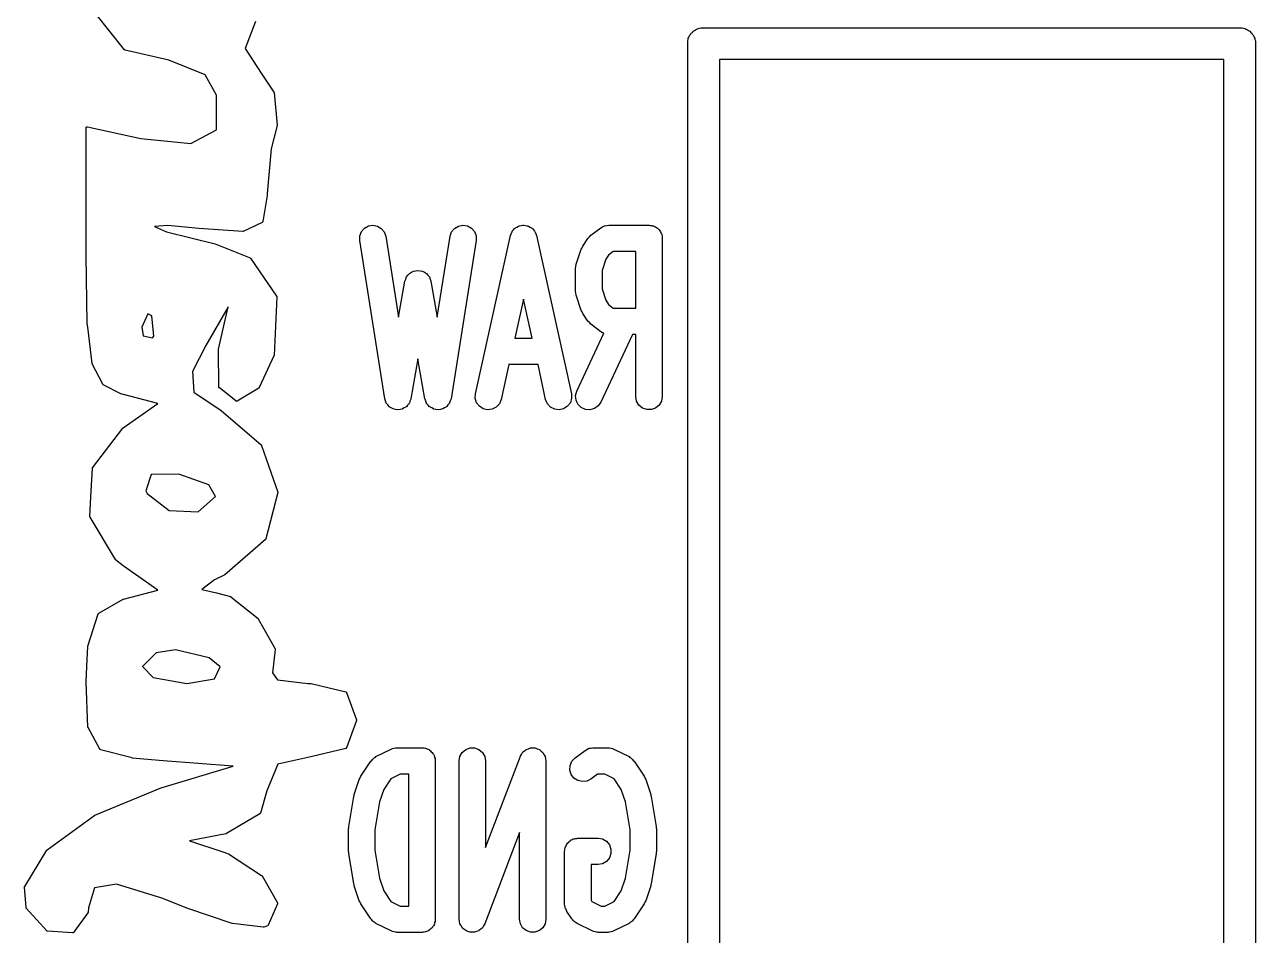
# Model space of a CAD drawing. Extents: x 61 to 195, y -137 to -62.
# Drawn here: x 187.61 to 193.44, y -76 to -71.68 of the extents above; entities that cross this region are included whole.
import ezdxf

# ---------------------------------------------------------------- set-up
doc = ezdxf.new("R2010")
doc.units = 0
doc.header["$MEASUREMENT"] = 0
doc.layers.add('BLACK', color=7, linetype='CONTINUOUS')

msp = doc.modelspace()

# ---------------------------------------------------------------- linework, layer by layer
at = {"layer": 'BLACK', "linetype": 'CONTINUOUS'}
for p, q in [((188.087, -71.8014), (187.95, -71.6303)), ((188.707, -71.6669), (188.658, -71.7951)), ((190.764, -71.7339), (190.768, -71.7288)), ((190.768, -71.7288), (190.772, -71.723)), ((190.772, -71.723), (190.777, -71.7188)), ((190.777, -71.7188), (190.781, -71.7137)), ((190.781, -71.7137), (190.787, -71.7103)), ((190.787, -71.7103), (190.792, -71.706)), ((190.792, -71.706), (190.798, -71.7038)), ((190.798, -71.7038), (190.804, -71.7004)), ((190.804, -71.7004), (190.811, -71.6993)), ((190.811, -71.6993), (190.817, -71.697)), ((190.817, -71.697), (190.823, -71.697)), ((190.823, -71.697), (190.823, -71.697)), ((190.823, -71.697), (193.377, -71.697)), ((193.377, -71.697), (193.383, -71.697)), ((193.377, -71.697), (193.377, -71.697)), ((193.383, -71.697), (193.389, -71.6993)), ((193.389, -71.6993), (193.396, -71.7004)), ((193.396, -71.7004), (193.402, -71.7038)), ((193.402, -71.7038), (193.408, -71.706)), ((193.408, -71.706), (193.413, -71.7103)), ((193.413, -71.7103), (193.419, -71.7137)), ((193.419, -71.7137), (193.423, -71.7188)), ((193.423, -71.7188), (193.428, -71.723)), ((193.428, -71.723), (193.432, -71.7288)), ((193.432, -71.7288), (193.436, -71.7339)), ((190.755, -71.7588), (190.757, -71.7525)), ((190.755, -71.7654), (190.755, -71.7588)), ((190.755, -102.259), (190.755, -71.7654)), ((190.757, -71.7525), (190.758, -71.746)), ((190.758, -71.746), (190.762, -71.7402)), ((190.762, -71.7402), (190.764, -71.7339)), ((193.436, -71.7339), (193.438, -71.7402)), ((193.438, -71.7402), (193.442, -71.746)), ((193.442, -71.746), (193.443, -71.7525)), ((193.443, -71.7525), (193.445, -71.7588)), ((193.445, -71.7588), (193.445, -71.7654)), ((193.445, -71.7654), (193.445, -71.7654)), ((193.445, -71.7654), (193.445, -102.259)), ((188.088, -71.802), (188.087, -71.8014)), ((188.088, -71.8025), (188.088, -71.802)), ((188.088, -71.8026), (188.088, -71.8025)), ((188.088, -71.8025), (188.088, -71.8025)), ((188.089, -71.8029), (188.088, -71.8026)), ((188.09, -71.8032), (188.089, -71.8029)), ((188.297, -71.8501), (188.09, -71.8032)), ((188.469, -71.9192), (188.297, -71.8501)), ((188.658, -71.7951), (188.734, -71.9122)), ((190.905, -71.847), (190.905, -102.177)), ((193.295, -71.847), (190.905, -71.847)), ((193.295, -102.177), (193.295, -71.847)), ((188.522, -72.0159), (188.469, -71.9192)), ((188.734, -71.9122), (188.794, -72.0019)), ((188.522, -72.1807), (188.522, -72.0159)), ((188.794, -72.0019), (188.794, -72.0023)), ((188.794, -72.0023), (188.794, -72.0026)), ((188.794, -72.0026), (188.794, -72.0031)), ((188.794, -72.0031), (188.794, -72.0035)), ((188.794, -72.0035), (188.795, -72.0039)), ((188.795, -72.0039), (188.795, -72.0042)), ((188.795, -72.0042), (188.809, -72.1591)), ((187.905, -72.1686), (187.906, -72.168)), ((187.905, -72.1687), (187.905, -72.1686)), ((187.905, -72.1688), (187.905, -72.1687)), ((187.905, -72.1696), (187.905, -72.1688)), ((187.905, -72.1703), (187.905, -72.1696)), ((187.905, -72.1704), (187.905, -72.1703)), ((187.905, -72.1705), (187.905, -72.1704)), ((187.905, -72.7779), (187.905, -72.1705)), ((187.906, -72.1672), (187.907, -72.1667)), ((187.906, -72.1673), (187.906, -72.1672)), ((187.906, -72.168), (187.906, -72.1673)), ((187.906, -72.1673), (187.906, -72.1673)), ((187.907, -72.1667), (187.907, -72.1662)), ((187.907, -72.1662), (187.908, -72.1662)), ((187.908, -72.1659), (187.909, -72.1656)), ((187.908, -72.1661), (187.908, -72.1659)), ((187.908, -72.1662), (187.908, -72.1661)), ((187.909, -72.1656), (187.909, -72.1656)), ((187.909, -72.1656), (187.909, -72.1656)), ((187.909, -72.1656), (187.91, -72.1656)), ((187.91, -72.1656), (187.911, -72.1656)), ((187.911, -72.1656), (187.911, -72.1657)), ((187.911, -72.1657), (187.911, -72.1657)), ((187.911, -72.1657), (188.163, -72.2209)), ((188.401, -72.2458), (188.522, -72.1807)), ((188.809, -72.1607), (188.781, -72.2704)), ((188.809, -72.1591), (188.809, -72.1599)), ((188.809, -72.1599), (188.809, -72.1607)), ((188.163, -72.2209), (188.401, -72.2458)), ((188.781, -72.2704), (188.762, -72.4822)), ((188.762, -72.4916), (188.742, -72.6153)), ((188.762, -72.4822), (188.762, -72.4908)), ((188.762, -72.4908), (188.762, -72.4912)), ((188.762, -72.4912), (188.762, -72.4916)), ((188.292, -72.6345), (188.229, -72.639)), ((188.229, -72.639), (188.286, -72.6645)), ((188.286, -72.6645), (188.516, -72.7213)), ((188.439, -72.6486), (188.292, -72.6345)), ((188.439, -72.6486), (188.439, -72.6485)), ((188.439, -72.6485), (188.439, -72.6486)), ((188.647, -72.6622), (188.439, -72.6486)), ((188.648, -72.6621), (188.647, -72.6622)), ((188.647, -72.6622), (188.647, -72.6622)), ((188.647, -72.6622), (188.647, -72.6622)), ((188.649, -72.6618), (188.648, -72.662)), ((188.648, -72.662), (188.648, -72.6621)), ((188.739, -72.619), (188.649, -72.6617)), ((188.649, -72.6617), (188.649, -72.6618)), ((188.74, -72.6183), (188.739, -72.6186)), ((188.739, -72.6186), (188.739, -72.619)), ((188.741, -72.6174), (188.74, -72.618)), ((188.74, -72.618), (188.74, -72.6181)), ((188.74, -72.6181), (188.74, -72.6183)), ((188.742, -72.6153), (188.741, -72.6159)), ((188.741, -72.6159), (188.741, -72.6166)), ((188.741, -72.6166), (188.741, -72.6167)), ((188.741, -72.6167), (188.741, -72.6169)), ((188.741, -72.6169), (188.741, -72.6174)), ((189.201, -72.6829), (189.209, -72.6626)), ((189.209, -72.6626), (189.223, -72.6462)), ((189.223, -72.6462), (189.242, -72.6357)), ((189.242, -72.6357), (189.263, -72.6323)), ((189.263, -72.6323), (189.285, -72.6364)), ((189.285, -72.6364), (189.303, -72.6476)), ((189.303, -72.6476), (189.317, -72.6645)), ((189.317, -72.6645), (189.324, -72.685)), ((189.629, -72.685), (189.636, -72.6645)), ((189.636, -72.6645), (189.65, -72.6476)), ((189.65, -72.6476), (189.669, -72.6364)), ((189.669, -72.6364), (189.69, -72.6323)), ((189.69, -72.6323), (189.711, -72.6357)), ((189.711, -72.6357), (189.73, -72.6462)), ((189.73, -72.6462), (189.745, -72.6626)), ((189.745, -72.6626), (189.752, -72.6829)), ((189.919, -72.6737), (189.921, -72.666)), ((189.921, -72.666), (189.923, -72.6637)), ((189.923, -72.6637), (189.924, -72.6612)), ((189.924, -72.6612), (189.93, -72.6552)), ((189.93, -72.6552), (189.934, -72.6487)), ((189.934, -72.6487), (189.937, -72.6472)), ((189.937, -72.6472), (189.939, -72.6452)), ((189.939, -72.6452), (189.946, -72.6414)), ((189.946, -72.6414), (189.953, -72.6371)), ((189.953, -72.6371), (189.955, -72.6365)), ((189.955, -72.6365), (189.958, -72.6352)), ((189.958, -72.6352), (189.966, -72.6341)), ((189.966, -72.6341), (189.974, -72.6323)), ((189.974, -72.6323), (189.977, -72.6327)), ((189.977, -72.6327), (189.979, -72.6323)), ((189.979, -72.6323), (189.987, -72.6341)), ((189.987, -72.6341), (189.995, -72.6352)), ((189.995, -72.6352), (189.998, -72.6365)), ((189.998, -72.6365), (190.001, -72.6371)), ((190.001, -72.6371), (190.008, -72.6414)), ((190.008, -72.6414), (190.015, -72.6452)), ((190.015, -72.6452), (190.017, -72.6472)), ((190.017, -72.6472), (190.019, -72.6487)), ((190.019, -72.6487), (190.024, -72.6552)), ((190.024, -72.6552), (190.029, -72.6612)), ((190.029, -72.6612), (190.03, -72.6637)), ((190.03, -72.6637), (190.032, -72.666)), ((190.032, -72.666), (190.035, -72.6737)), ((190.296, -72.6805), (190.344, -72.6448)), ((190.344, -72.6448), (190.352, -72.6406)), ((190.352, -72.6406), (190.36, -72.6361)), ((190.36, -72.6361), (190.362, -72.6358)), ((190.362, -72.6358), (190.363, -72.635)), ((190.363, -72.635), (190.372, -72.6339)), ((190.372, -72.6339), (190.381, -72.6323)), ((190.381, -72.6323), (190.572, -72.6323)), ((190.572, -72.6323), (190.577, -72.6332)), ((190.577, -72.6332), (190.583, -72.6332)), ((190.583, -72.6332), (190.588, -72.6351)), ((190.588, -72.6351), (190.593, -72.6361)), ((190.593, -72.6361), (190.598, -72.6388)), ((190.598, -72.6388), (190.603, -72.6407)), ((190.603, -72.6407), (190.607, -72.6442)), ((190.607, -72.6442), (190.612, -72.6469)), ((190.612, -72.6469), (190.616, -72.6511)), ((190.616, -72.6511), (190.62, -72.6546)), ((190.62, -72.6546), (190.623, -72.6593)), ((190.623, -72.6593), (190.626, -72.6635)), ((190.626, -72.6635), (190.628, -72.6687)), ((188.516, -72.7213), (188.516, -72.7215)), ((188.516, -72.7215), (188.516, -72.7216)), ((188.516, -72.7216), (188.681, -72.7876)), ((189.201, -72.7046), (189.201, -72.6829)), ((189.32, -73.4546), (189.201, -72.7046)), ((189.324, -72.685), (189.385, -73.0681)), ((189.568, -73.0681), (189.629, -72.685)), ((189.753, -72.7046), (189.634, -73.4546)), ((189.749, -73.4312), (189.916, -72.6812)), ((189.752, -72.6829), (189.753, -72.7046)), ((189.916, -72.6812), (189.919, -72.6737)), ((190.035, -72.6737), (190.038, -72.6812)), ((190.038, -72.6812), (190.204, -73.4312)), ((190.258, -72.7315), (190.282, -72.6958)), ((190.282, -72.6958), (190.289, -72.6883)), ((190.289, -72.6883), (190.296, -72.6805)), ((190.628, -72.6687), (190.631, -72.6734)), ((190.631, -72.6734), (190.632, -72.6788)), ((190.632, -72.6788), (190.634, -72.6839)), ((190.634, -72.6839), (190.634, -72.6894)), ((190.634, -72.6894), (190.634, -72.6948)), ((190.634, -72.6948), (190.634, -73.4448)), ((187.91, -73.0976), (187.905, -72.7779)), ((187.905, -72.7779), (187.905, -72.7779)), ((187.905, -72.7779), (187.905, -72.7779)), ((190.227, -72.8179), (190.251, -72.7464)), ((190.251, -72.7464), (190.255, -72.7391)), ((190.255, -72.7391), (190.258, -72.7315)), ((190.38, -72.7741), (190.367, -72.7939)), ((190.402, -72.7573), (190.38, -72.7741)), ((190.509, -72.7573), (190.402, -72.7573)), ((190.509, -73.0251), (190.509, -72.7573)), ((188.681, -72.7876), (188.681, -72.7879)), ((188.681, -72.7879), (188.682, -72.7882)), ((188.682, -72.7882), (188.682, -72.7884)), ((188.682, -72.7884), (188.682, -72.7885)), ((188.682, -72.7885), (188.683, -72.789)), ((188.683, -72.789), (188.683, -72.7894)), ((188.683, -72.7894), (188.807, -72.9685)), ((190.224, -72.8376), (190.225, -72.8278)), ((190.224, -72.9448), (190.224, -72.8376)), ((190.225, -72.8278), (190.227, -72.8179)), ((190.367, -72.7939), (190.349, -72.8478)), ((189.385, -73.0681), (189.415, -72.8981)), ((189.415, -72.8981), (189.419, -72.8881)), ((189.419, -72.8881), (189.423, -72.8779)), ((189.423, -72.8777), (189.429, -72.8697)), ((189.423, -72.8778), (189.423, -72.8777)), ((189.423, -72.8779), (189.423, -72.8778)), ((189.429, -72.8697), (189.436, -72.8612)), ((189.436, -72.8612), (189.437, -72.8612)), ((189.437, -72.8611), (189.446, -72.8558)), ((189.437, -72.8612), (189.437, -72.8611)), ((189.446, -72.8558), (189.455, -72.8504)), ((189.455, -72.8503), (189.466, -72.8484)), ((189.455, -72.8504), (189.455, -72.8503)), ((189.455, -72.8504), (189.455, -72.8504)), ((189.466, -72.8484), (189.477, -72.8466)), ((189.477, -72.8466), (189.477, -72.8466)), ((189.477, -72.8466), (189.477, -72.8466)), ((189.477, -72.8466), (189.487, -72.8485)), ((189.487, -72.8485), (189.498, -72.8503)), ((189.498, -72.8503), (189.498, -72.8504)), ((189.498, -72.8504), (189.498, -72.8504)), ((189.498, -72.8504), (189.508, -72.8558)), ((189.508, -72.8558), (189.517, -72.8611)), ((189.517, -72.8611), (189.517, -72.8612)), ((189.517, -72.8612), (189.517, -72.8612)), ((189.517, -72.8612), (189.524, -72.8697)), ((189.524, -72.8697), (189.531, -72.8777)), ((189.531, -72.8777), (189.531, -72.8778)), ((189.531, -72.8778), (189.531, -72.8779)), ((189.531, -72.8779), (189.535, -72.8881)), ((189.535, -72.8881), (189.538, -72.8981)), ((189.538, -72.8981), (189.568, -73.0681)), ((190.349, -72.8478), (190.349, -72.9346)), ((190.225, -72.9546), (190.224, -72.9448)), ((190.227, -72.9645), (190.225, -72.9546)), ((190.349, -72.9346), (190.367, -72.9885)), ((188.808, -72.9716), (188.795, -73.2493)), ((188.807, -72.9685), (188.808, -72.9692)), ((188.808, -72.9692), (188.808, -72.9699)), ((188.808, -72.9699), (188.808, -72.97)), ((188.808, -72.97), (188.808, -72.9701)), ((188.808, -72.9701), (188.808, -72.9709)), ((188.808, -72.9709), (188.808, -72.9716)), ((189.977, -72.9829), (189.936, -73.168)), ((190.018, -73.168), (189.977, -72.9829)), ((190.251, -73.036), (190.227, -72.9645)), ((190.367, -72.9885), (190.38, -73.0084)), ((190.38, -73.0084), (190.402, -73.0251)), ((188.197, -73.0525), (188.169, -73.1161)), ((188.216, -73.0621), (188.197, -73.0525)), ((188.225, -73.1578), (188.216, -73.0621)), ((188.577, -73.0195), (188.472, -73.2024)), ((188.532, -73.2201), (188.577, -73.0195)), ((190.255, -73.0433), (190.251, -73.036)), ((190.258, -73.0509), (190.255, -73.0433)), ((190.282, -73.0866), (190.258, -73.0509)), ((190.402, -73.0251), (190.509, -73.0251)), ((187.91, -73.0978), (187.91, -73.0976)), ((187.91, -73.0981), (187.91, -73.0978)), ((187.912, -73.1159), (187.91, -73.0981)), ((187.933, -73.2872), (187.912, -73.1159)), ((188.169, -73.1161), (188.175, -73.1561)), ((190.289, -73.0942), (190.282, -73.0866)), ((190.296, -73.1019), (190.289, -73.0942)), ((190.344, -73.1376), (190.296, -73.1019)), ((188.175, -73.1561), (188.219, -73.1662)), ((188.219, -73.1662), (188.225, -73.1578)), ((189.936, -73.168), (190.018, -73.168)), ((190.23, -73.4184), (190.357, -73.1447)), ((190.493, -73.1501), (190.343, -73.4712)), ((190.352, -73.1418), (190.344, -73.1376)), ((190.357, -73.1447), (190.352, -73.1418)), ((190.509, -73.1501), (190.493, -73.1501)), ((190.509, -73.4448), (190.509, -73.1501)), ((188.472, -73.2024), (188.409, -73.3251)), ((188.532, -73.2207), (188.532, -73.2201)), ((188.532, -73.2212), (188.532, -73.2207)), ((188.534, -73.4001), (188.532, -73.2212)), ((188.795, -73.2493), (188.795, -73.2494)), ((188.795, -73.2494), (188.795, -73.2495)), ((188.795, -73.2495), (188.795, -73.2502)), ((187.933, -73.2881), (187.933, -73.2872)), ((187.933, -73.2872), (187.933, -73.2872)), ((187.933, -73.2872), (187.933, -73.2872)), ((187.933, -73.2889), (187.933, -73.2881)), ((187.983, -73.3862), (187.933, -73.2889)), ((187.933, -73.2889), (187.933, -73.2889)), ((187.933, -73.2889), (187.933, -73.2889)), ((188.794, -73.2511), (188.725, -73.4022)), ((188.795, -73.2502), (188.794, -73.251)), ((188.794, -73.251), (188.794, -73.2511)), ((188.794, -73.2511), (188.794, -73.2511)), ((189.477, -73.2661), (189.443, -73.4557)), ((189.51, -73.4557), (189.477, -73.2661)), ((189.908, -73.293), (189.871, -73.4583)), ((190.046, -73.293), (189.908, -73.293)), ((190.082, -73.4583), (190.046, -73.293)), ((188.409, -73.3251), (188.415, -73.4239)), ((187.983, -73.3868), (187.983, -73.3862)), ((187.984, -73.3874), (187.983, -73.3868)), ((187.984, -73.3875), (187.984, -73.3874)), ((187.984, -73.3876), (187.984, -73.3875)), ((187.984, -73.388), (187.984, -73.3876)), ((187.985, -73.3884), (187.984, -73.388)), ((188.072, -73.4326), (187.985, -73.3884)), ((188.415, -73.4239), (188.544, -73.5108)), ((188.534, -73.4006), (188.534, -73.4001)), ((188.534, -73.4011), (188.534, -73.4006)), ((188.534, -73.4014), (188.534, -73.4011)), ((188.534, -73.4018), (188.534, -73.4014)), ((188.534, -73.4022), (188.534, -73.4018)), ((188.535, -73.4027), (188.534, -73.4022)), ((188.535, -73.403), (188.535, -73.4027)), ((188.535, -73.4033), (188.535, -73.403)), ((188.535, -73.4036), (188.535, -73.4033)), ((188.536, -73.404), (188.535, -73.4036)), ((188.614, -73.4655), (188.536, -73.404)), ((188.723, -73.4044), (188.62, -73.4659)), ((188.724, -73.404), (188.723, -73.4044)), ((188.725, -73.4033), (188.724, -73.4035)), ((188.724, -73.4035), (188.724, -73.4036)), ((188.724, -73.4036), (188.724, -73.404)), ((188.725, -73.4022), (188.725, -73.4027)), ((188.725, -73.4027), (188.725, -73.4033)), ((190.224, -73.4393), (190.23, -73.4184)), ((188.073, -73.4328), (188.072, -73.4326)), ((188.073, -73.433), (188.073, -73.4328)), ((188.081, -73.4352), (188.073, -73.433)), ((188.08, -73.5925), (188.244, -73.4777)), ((188.082, -73.4352), (188.081, -73.4352)), ((188.244, -73.4777), (188.082, -73.4352)), ((188.082, -73.4352), (188.082, -73.4352)), ((188.614, -73.4657), (188.614, -73.4655)), ((188.615, -73.4659), (188.614, -73.4657)), ((188.615, -73.4661), (188.615, -73.4659)), ((188.616, -73.4663), (188.615, -73.4661)), ((188.616, -73.4664), (188.616, -73.4663)), ((188.616, -73.4665), (188.616, -73.4664)), ((188.617, -73.4665), (188.616, -73.4665)), ((188.618, -73.4665), (188.617, -73.4666)), ((188.617, -73.4666), (188.617, -73.4665)), ((188.619, -73.4663), (188.618, -73.4665)), ((188.618, -73.4665), (188.618, -73.4665)), ((188.62, -73.4659), (188.619, -73.466)), ((188.619, -73.466), (188.619, -73.4662)), ((188.619, -73.4662), (188.619, -73.4663)), ((189.32, -73.4551), (189.32, -73.4546)), ((189.32, -73.4556), (189.32, -73.4551)), ((189.323, -73.4653), (189.32, -73.4556)), ((189.327, -73.4751), (189.323, -73.4653)), ((189.327, -73.4755), (189.327, -73.4751)), ((189.327, -73.476), (189.327, -73.4755)), ((189.334, -73.4839), (189.327, -73.476)), ((189.435, -73.477), (189.428, -73.4848)), ((189.436, -73.4761), (189.435, -73.4765)), ((189.435, -73.4765), (189.435, -73.477)), ((189.439, -73.4664), (189.436, -73.4761)), ((189.443, -73.4567), (189.439, -73.4664)), ((189.443, -73.4557), (189.443, -73.4562)), ((189.443, -73.4562), (189.443, -73.4567)), ((189.511, -73.4562), (189.51, -73.4557)), ((189.511, -73.4567), (189.511, -73.4562)), ((189.514, -73.4664), (189.511, -73.4567)), ((189.518, -73.4761), (189.514, -73.4664)), ((189.518, -73.4765), (189.518, -73.4761)), ((189.518, -73.477), (189.518, -73.4765)), ((189.525, -73.4848), (189.518, -73.477)), ((189.626, -73.476), (189.619, -73.4839)), ((189.627, -73.4751), (189.626, -73.4755)), ((189.626, -73.4755), (189.626, -73.476)), ((189.63, -73.4653), (189.627, -73.4751)), ((189.634, -73.4556), (189.63, -73.4653)), ((189.634, -73.4546), (189.634, -73.4551)), ((189.634, -73.4551), (189.634, -73.4556)), ((189.748, -73.4529), (189.749, -73.4312)), ((189.755, -73.4736), (189.748, -73.4529)), ((189.768, -73.4908), (189.755, -73.4736)), ((189.863, -73.4784), (189.848, -73.4944)), ((189.871, -73.4583), (189.863, -73.4784)), ((190.091, -73.4784), (190.082, -73.4583)), ((190.105, -73.4944), (190.091, -73.4784)), ((190.199, -73.4736), (190.186, -73.4908)), ((190.205, -73.4529), (190.199, -73.4736)), ((190.204, -73.4312), (190.205, -73.4529)), ((190.226, -73.4609), (190.224, -73.4393)), ((190.235, -73.4806), (190.226, -73.4609)), ((190.25, -73.496), (190.235, -73.4806)), ((190.343, -73.4712), (190.33, -73.489)), ((190.513, -73.4662), (190.509, -73.4448)), ((190.524, -73.485), (190.513, -73.4662)), ((190.631, -73.4662), (190.62, -73.485)), ((190.634, -73.4448), (190.631, -73.4662)), ((188.544, -73.5108), (188.544, -73.511)), ((188.544, -73.511), (188.545, -73.5112)), ((188.545, -73.5112), (188.734, -73.674)), ((189.34, -73.492), (189.334, -73.4839)), ((189.341, -73.4922), (189.34, -73.492)), ((189.341, -73.4926), (189.341, -73.4922)), ((189.35, -73.4978), (189.341, -73.4926)), ((189.359, -73.5031), (189.35, -73.4978)), ((189.36, -73.5032), (189.359, -73.5031)), ((189.36, -73.5035), (189.36, -73.5032)), ((189.37, -73.5053), (189.36, -73.5035)), ((189.38, -73.5073), (189.37, -73.5053)), ((189.381, -73.5072), (189.38, -73.5073)), ((189.392, -73.5055), (189.381, -73.5073)), ((189.381, -73.5073), (189.381, -73.5072)), ((189.402, -73.5039), (189.392, -73.5055)), ((189.403, -73.5035), (189.402, -73.5036)), ((189.402, -73.5036), (189.402, -73.5039)), ((189.412, -73.4984), (189.403, -73.5035)), ((189.421, -73.4933), (189.412, -73.4984)), ((189.422, -73.4927), (189.421, -73.493)), ((189.421, -73.493), (189.421, -73.4933)), ((189.428, -73.4848), (189.422, -73.4927)), ((189.532, -73.4927), (189.525, -73.4848)), ((189.532, -73.493), (189.532, -73.4927)), ((189.533, -73.4933), (189.532, -73.493)), ((189.542, -73.4984), (189.533, -73.4933)), ((189.551, -73.5035), (189.542, -73.4984)), ((189.551, -73.5036), (189.551, -73.5035)), ((189.552, -73.5039), (189.551, -73.5036)), ((189.562, -73.5055), (189.552, -73.5039)), ((189.572, -73.5073), (189.562, -73.5055)), ((189.573, -73.5072), (189.572, -73.5073)), ((189.583, -73.5053), (189.573, -73.5073)), ((189.573, -73.5073), (189.573, -73.5072)), ((189.593, -73.5035), (189.583, -73.5053)), ((189.594, -73.5032), (189.593, -73.5035)), ((189.603, -73.4978), (189.594, -73.5031)), ((189.594, -73.5031), (189.594, -73.5032)), ((189.612, -73.4926), (189.603, -73.4978)), ((189.613, -73.4922), (189.612, -73.4926)), ((189.619, -73.4839), (189.613, -73.492)), ((189.613, -73.492), (189.613, -73.4922)), ((189.786, -73.5025), (189.768, -73.4908)), ((189.807, -73.5072), (189.786, -73.5025)), ((189.829, -73.5044), (189.807, -73.5072)), ((189.848, -73.4944), (189.829, -73.5044)), ((190.125, -73.5044), (190.105, -73.4944)), ((190.146, -73.5072), (190.125, -73.5044)), ((190.167, -73.5025), (190.146, -73.5072)), ((190.186, -73.4908), (190.167, -73.5025)), ((190.27, -73.5052), (190.25, -73.496)), ((190.292, -73.507), (190.27, -73.5052)), ((190.313, -73.5014), (190.292, -73.507)), ((190.33, -73.489), (190.313, -73.5014)), ((190.541, -73.4989), (190.524, -73.485)), ((190.561, -73.5063), (190.541, -73.4989)), ((190.583, -73.5063), (190.561, -73.5063)), ((190.603, -73.4989), (190.583, -73.5063)), ((190.62, -73.485), (190.603, -73.4989)), ((187.935, -73.7823), (188.079, -73.5936)), ((188.079, -73.593), (188.08, -73.5925)), ((188.079, -73.5936), (188.079, -73.593)), ((188.734, -73.674), (188.734, -73.6743)), ((188.734, -73.6743), (188.735, -73.6746)), ((188.735, -73.6746), (188.735, -73.675)), ((188.735, -73.675), (188.735, -73.6753)), ((188.735, -73.6753), (188.735, -73.6757)), ((188.735, -73.6757), (188.735, -73.6761)), ((188.735, -73.6761), (188.813, -73.8969)), ((187.929, -73.8911), (187.934, -73.785)), ((187.934, -73.7844), (187.935, -73.7838)), ((187.934, -73.785), (187.934, -73.7844)), ((187.935, -73.7828), (187.935, -73.7823)), ((187.935, -73.7833), (187.935, -73.7828)), ((187.935, -73.7836), (187.935, -73.7833)), ((187.935, -73.7838), (187.935, -73.7836)), ((188.213, -73.8147), (188.188, -73.8912)), ((188.344, -73.8117), (188.213, -73.8147)), ((188.486, -73.8623), (188.344, -73.8117)), ((187.922, -74.0133), (187.929, -73.8911)), ((188.188, -73.8912), (188.194, -73.9044)), ((188.518, -73.9186), (188.486, -73.8623)), ((188.194, -73.9044), (188.298, -73.9842)), ((188.435, -73.9905), (188.518, -73.9186)), ((188.813, -73.8998), (188.756, -74.1187)), ((188.813, -73.8969), (188.813, -73.8975)), ((188.813, -73.8975), (188.813, -73.8981)), ((188.813, -73.8981), (188.813, -73.8983)), ((188.813, -73.8983), (188.813, -73.8986)), ((188.813, -73.8986), (188.813, -73.8992)), ((188.813, -73.8992), (188.813, -73.8998)), ((188.298, -73.9842), (188.435, -73.9905)), ((187.922, -74.0139), (187.922, -74.0133)), ((187.922, -74.0145), (187.922, -74.0139)), ((187.923, -74.0148), (187.922, -74.0145)), ((187.923, -74.0151), (187.923, -74.0148)), ((187.923, -74.0156), (187.923, -74.0151)), ((187.923, -74.0162), (187.923, -74.0156)), ((188.043, -74.217), (187.923, -74.0162)), ((188.755, -74.1212), (188.562, -74.289)), ((188.756, -74.1198), (188.755, -74.12)), ((188.755, -74.12), (188.755, -74.1202)), ((188.755, -74.1202), (188.755, -74.1207)), ((188.755, -74.1207), (188.755, -74.1212)), ((188.756, -74.1187), (188.756, -74.1192)), ((188.756, -74.1192), (188.756, -74.1198)), ((188.043, -74.2171), (188.043, -74.217)), ((188.043, -74.2177), (188.043, -74.2171)), ((188.043, -74.2171), (188.043, -74.2171)), ((188.044, -74.2184), (188.043, -74.2177)), ((188.08, -74.2467), (188.044, -74.2184)), ((188.044, -74.2184), (188.044, -74.2184)), ((188.044, -74.2184), (188.044, -74.2184)), ((188.08, -74.2468), (188.08, -74.2467)), ((188.08, -74.2467), (188.08, -74.2467)), ((188.244, -74.3617), (188.08, -74.2468)), ((188.561, -74.2897), (188.513, -74.3137)), ((188.562, -74.2894), (188.561, -74.2897)), ((188.562, -74.289), (188.562, -74.2894)), ((188.513, -74.3137), (188.453, -74.3596)), ((187.964, -74.4717), (188.08, -74.4046)), ((188.08, -74.4046), (188.081, -74.4044)), ((188.081, -74.4044), (188.082, -74.4041)), ((188.082, -74.4041), (188.244, -74.3617)), ((188.453, -74.3596), (188.522, -74.3747)), ((188.522, -74.3747), (188.522, -74.3748)), ((188.522, -74.3748), (188.522, -74.3748)), ((188.522, -74.3748), (188.588, -74.3919)), ((188.588, -74.3919), (188.588, -74.392)), ((188.588, -74.392), (188.588, -74.392)), ((188.588, -74.392), (188.589, -74.3923)), ((188.589, -74.3923), (188.59, -74.3926)), ((188.59, -74.3926), (188.59, -74.3928)), ((188.59, -74.3928), (188.59, -74.3929)), ((188.59, -74.3929), (188.719, -74.4968)), ((187.913, -74.6268), (187.962, -74.4745)), ((187.962, -74.4743), (187.963, -74.4737)), ((187.962, -74.4744), (187.962, -74.4743)), ((187.962, -74.4745), (187.962, -74.4744)), ((187.963, -74.4728), (187.964, -74.4723)), ((187.963, -74.4729), (187.963, -74.4728)), ((187.963, -74.4737), (187.963, -74.4729)), ((187.963, -74.4729), (187.963, -74.4729)), ((187.964, -74.4718), (187.964, -74.4717)), ((187.964, -74.4723), (187.964, -74.4718)), ((187.964, -74.4718), (187.964, -74.4718)), ((188.719, -74.4968), (188.719, -74.4968)), ((188.719, -74.4968), (188.719, -74.4969)), ((188.719, -74.4969), (188.719, -74.4975)), ((188.719, -74.4975), (188.72, -74.4981)), ((188.72, -74.4981), (188.72, -74.4982)), ((188.72, -74.4982), (188.72, -74.4982)), ((188.72, -74.4982), (188.8, -74.6397)), ((187.908, -74.7238), (187.912, -74.6282)), ((187.912, -74.6275), (187.913, -74.6268)), ((187.912, -74.6282), (187.912, -74.6275)), ((188.328, -74.6444), (188.237, -74.6592)), ((188.488, -74.6828), (188.328, -74.6444)), ((188.801, -74.6428), (188.787, -74.7539)), ((188.8, -74.6397), (188.801, -74.6404)), ((188.801, -74.6404), (188.801, -74.6411)), ((188.801, -74.6411), (188.801, -74.6412)), ((188.801, -74.6412), (188.801, -74.6414)), ((188.801, -74.6414), (188.801, -74.6421)), ((188.801, -74.6421), (188.801, -74.6428)), ((188.237, -74.6592), (188.171, -74.7241)), ((188.539, -74.7253), (188.488, -74.6828)), ((187.905, -74.7957), (187.908, -74.7238)), ((188.171, -74.7241), (188.222, -74.7756)), ((188.512, -74.7823), (188.539, -74.7253)), ((188.787, -74.7539), (188.811, -74.7875)), ((187.905, -74.7959), (187.905, -74.7957)), ((187.905, -74.7961), (187.905, -74.7959)), ((187.913, -75.0107), (187.905, -74.7961)), ((188.222, -74.7756), (188.381, -74.8036)), ((188.381, -74.8036), (188.512, -74.7823)), ((188.811, -74.7875), (188.955, -74.8037)), ((188.955, -74.8037), (188.97, -74.8038)), ((188.97, -74.8038), (188.971, -74.8039)), ((188.971, -74.8039), (188.971, -74.8039)), ((188.971, -74.8039), (189.135, -74.8435)), ((189.135, -74.8435), (189.136, -74.8438)), ((189.136, -74.8438), (189.137, -74.844)), ((189.137, -74.844), (189.137, -74.8441)), ((189.137, -74.8441), (189.137, -74.8442)), ((189.137, -74.8442), (189.137, -74.8447)), ((189.137, -74.8447), (189.138, -74.8451)), ((189.138, -74.8451), (189.138, -74.8453)), ((189.138, -74.8453), (189.138, -74.8454)), ((189.138, -74.8454), (189.138, -74.846)), ((189.138, -74.846), (189.139, -74.8467)), ((189.139, -74.8467), (189.185, -74.9763)), ((189.185, -74.9797), (189.139, -75.1093)), ((189.185, -74.9763), (189.185, -74.9772)), ((189.185, -74.9772), (189.185, -74.9779)), ((189.185, -74.9779), (189.185, -74.978)), ((189.185, -74.978), (189.185, -74.978)), ((189.185, -74.978), (189.185, -74.9788)), ((189.185, -74.9788), (189.185, -74.9797)), ((187.913, -75.0109), (187.913, -75.0107)), ((187.913, -75.0112), (187.913, -75.0109)), ((187.913, -75.0118), (187.913, -75.0112)), ((187.913, -75.0124), (187.913, -75.0118)), ((187.913, -75.0126), (187.913, -75.0124)), ((187.914, -75.0129), (187.913, -75.0126)), ((187.969, -75.1156), (187.914, -75.0129)), ((187.969, -75.1158), (187.969, -75.1156)), ((187.969, -75.1161), (187.969, -75.1158)), ((187.97, -75.1165), (187.969, -75.1161)), ((189.135, -75.1125), (188.969, -75.1522)), ((189.136, -75.1122), (189.135, -75.1125)), ((189.137, -75.112), (189.136, -75.1122)), ((189.138, -75.1113), (189.137, -75.1118)), ((189.137, -75.1118), (189.137, -75.1119)), ((189.137, -75.1119), (189.137, -75.112)), ((189.139, -75.11), (189.138, -75.1106)), ((189.138, -75.1106), (189.138, -75.1107)), ((189.138, -75.1107), (189.138, -75.1108)), ((189.138, -75.1108), (189.138, -75.1113)), ((189.139, -75.1093), (189.139, -75.11)), ((189.278, -75.1511), (189.35, -75.1154)), ((189.35, -75.1154), (189.353, -75.1144)), ((189.353, -75.1144), (189.356, -75.1126)), ((189.356, -75.1126), (189.363, -75.1113)), ((189.363, -75.1113), (189.37, -75.1092)), ((189.37, -75.1092), (189.374, -75.1094)), ((189.374, -75.1094), (189.377, -75.1088)), ((189.377, -75.1088), (189.497, -75.1088)), ((189.497, -75.1088), (189.502, -75.1097)), ((189.502, -75.1097), (189.507, -75.1097)), ((189.507, -75.1097), (189.513, -75.1116)), ((189.513, -75.1116), (189.518, -75.1126)), ((189.518, -75.1126), (189.523, -75.1153)), ((189.523, -75.1153), (189.528, -75.1172)), ((189.703, -75.1172), (189.724, -75.1097)), ((189.724, -75.1097), (189.745, -75.1097)), ((189.745, -75.1097), (189.766, -75.1172)), ((189.99, -75.1167), (190, -75.1133)), ((190, -75.1133), (190.01, -75.1097)), ((190.01, -75.1097), (190.01, -75.1096)), ((190.01, -75.1096), (190.021, -75.1097)), ((190.01, -75.1097), (190.01, -75.1097)), ((190.021, -75.1097), (190.031, -75.1097)), ((190.031, -75.1097), (190.032, -75.1099)), ((190.032, -75.1099), (190.032, -75.1099)), ((190.032, -75.1099), (190.042, -75.1136)), ((190.042, -75.1136), (190.052, -75.1172)), ((190.277, -75.1171), (190.285, -75.1126)), ((190.285, -75.1126), (190.286, -75.1123)), ((190.286, -75.1123), (190.288, -75.1115)), ((190.288, -75.1115), (190.297, -75.1104)), ((190.297, -75.1104), (190.306, -75.1088)), ((190.306, -75.1088), (190.377, -75.1088)), ((190.377, -75.1088), (190.381, -75.1094)), ((190.381, -75.1094), (190.385, -75.1092)), ((190.385, -75.1092), (190.392, -75.1113)), ((190.392, -75.1113), (190.399, -75.1126)), ((190.399, -75.1126), (190.402, -75.1144)), ((190.402, -75.1144), (190.405, -75.1154)), ((190.405, -75.1154), (190.477, -75.1511)), ((187.97, -75.1169), (187.97, -75.1165)), ((187.97, -75.1171), (187.97, -75.1169)), ((187.971, -75.1173), (187.97, -75.1171)), ((187.971, -75.1176), (187.971, -75.1173)), ((187.972, -75.1179), (187.971, -75.1176)), ((187.972, -75.118), (187.972, -75.1179)), ((187.972, -75.1179), (187.972, -75.1179)), ((188.122, -75.1574), (187.972, -75.118)), ((188.123, -75.1574), (188.122, -75.1574)), ((188.123, -75.1575), (188.123, -75.1574)), ((188.269, -75.1701), (188.123, -75.1575)), ((188.602, -75.1956), (188.269, -75.1701)), ((188.269, -75.1701), (188.269, -75.1701)), ((188.269, -75.1701), (188.269, -75.1701)), ((188.969, -75.1522), (188.813, -75.186)), ((188.969, -75.1522), (188.969, -75.1522)), ((188.969, -75.1522), (188.969, -75.1522)), ((189.206, -75.2438), (189.254, -75.1723)), ((189.254, -75.1723), (189.258, -75.1685)), ((189.258, -75.1685), (189.261, -75.164)), ((189.261, -75.164), (189.265, -75.1607)), ((189.265, -75.1607), (189.269, -75.1566)), ((189.269, -75.1566), (189.274, -75.1543)), ((189.274, -75.1543), (189.278, -75.1511)), ((189.528, -75.1172), (189.532, -75.1207)), ((189.532, -75.1207), (189.537, -75.1234)), ((189.537, -75.1234), (189.54, -75.1276)), ((189.54, -75.1276), (189.544, -75.1311)), ((189.544, -75.1311), (189.547, -75.1358)), ((189.547, -75.1358), (189.551, -75.14)), ((189.551, -75.14), (189.553, -75.1452)), ((189.553, -75.1452), (189.555, -75.1499)), ((189.555, -75.1499), (189.556, -75.1553)), ((189.556, -75.1553), (189.558, -75.1604)), ((189.558, -75.1604), (189.558, -75.1659)), ((189.558, -75.1659), (189.559, -75.1713)), ((189.559, -75.1713), (189.559, -75.9213)), ((189.672, -75.1713), (189.676, -75.1499)), ((189.672, -75.9213), (189.672, -75.1713)), ((189.676, -75.1499), (189.687, -75.1311)), ((189.687, -75.1311), (189.703, -75.1172)), ((189.766, -75.1172), (189.783, -75.1311)), ((189.783, -75.1311), (189.793, -75.1499)), ((189.793, -75.1499), (189.797, -75.1713)), ((189.797, -75.5817), (189.962, -75.149)), ((189.797, -75.1713), (189.797, -75.5817)), ((189.962, -75.149), (189.967, -75.1401)), ((189.967, -75.1401), (189.972, -75.1311)), ((189.972, -75.1311), (189.973, -75.1308)), ((189.973, -75.1304), (189.981, -75.1238)), ((189.973, -75.1308), (189.973, -75.1304)), ((189.981, -75.1238), (189.989, -75.1172)), ((189.989, -75.1172), (189.99, -75.117)), ((189.99, -75.117), (189.99, -75.1167)), ((190.052, -75.1172), (190.052, -75.1175)), ((190.052, -75.1175), (190.052, -75.1176)), ((190.052, -75.1176), (190.06, -75.1244)), ((190.06, -75.1244), (190.068, -75.1311)), ((190.068, -75.1311), (190.068, -75.1315)), ((190.068, -75.1315), (190.069, -75.1318)), ((190.069, -75.1318), (190.074, -75.1409)), ((190.074, -75.1409), (190.079, -75.1499)), ((190.079, -75.1499), (190.079, -75.1504)), ((190.079, -75.1504), (190.079, -75.1508)), ((190.079, -75.1508), (190.081, -75.161)), ((190.081, -75.161), (190.083, -75.1713)), ((190.083, -75.1713), (190.083, -75.9213)), ((190.198, -75.1928), (190.206, -75.1728)), ((190.206, -75.1728), (190.221, -75.157)), ((190.221, -75.157), (190.269, -75.1213)), ((190.269, -75.1213), (190.277, -75.1171)), ((190.477, -75.1511), (190.481, -75.1543)), ((190.481, -75.1543), (190.486, -75.1566)), ((190.486, -75.1566), (190.49, -75.1607)), ((190.49, -75.1607), (190.494, -75.164)), ((190.494, -75.164), (190.497, -75.1685)), ((190.497, -75.1685), (190.501, -75.1723)), ((190.501, -75.1723), (190.549, -75.2438)), ((188.264, -75.2967), (188.602, -75.1956)), ((188.813, -75.186), (188.761, -75.3124)), ((190.196, -75.2145), (190.198, -75.1928)), ((190.203, -75.2352), (190.196, -75.2145)), ((189.175, -75.3301), (189.199, -75.2587)), ((189.199, -75.2587), (189.203, -75.2514)), ((189.203, -75.2514), (189.206, -75.2438)), ((189.349, -75.2555), (189.315, -75.3061)), ((189.392, -75.2338), (189.349, -75.2555)), ((189.434, -75.2338), (189.392, -75.2338)), ((189.434, -75.8588), (189.434, -75.2338)), ((190.216, -75.2526), (190.203, -75.2352)), ((190.234, -75.2645), (190.216, -75.2526)), ((190.255, -75.2694), (190.234, -75.2645)), ((190.277, -75.2668), (190.255, -75.2694)), ((190.296, -75.257), (190.277, -75.2668)), ((190.327, -75.2338), (190.296, -75.257)), ((190.363, -75.2338), (190.327, -75.2338)), ((190.406, -75.2555), (190.363, -75.2338)), ((190.44, -75.3061), (190.406, -75.2555)), ((190.549, -75.2438), (190.552, -75.2514)), ((190.552, -75.2514), (190.556, -75.2587)), ((190.556, -75.2587), (190.58, -75.3301)), ((187.946, -75.4276), (188.263, -75.2969)), ((188.263, -75.2969), (188.264, -75.2968)), ((188.264, -75.2968), (188.264, -75.2967)), ((188.761, -75.3124), (188.73, -75.4184)), ((189.149, -75.4824), (189.173, -75.3396)), ((189.173, -75.3396), (189.175, -75.335)), ((189.175, -75.335), (189.175, -75.3301)), ((189.315, -75.3061), (189.295, -75.365)), ((190.46, -75.365), (190.44, -75.3061)), ((190.58, -75.3301), (190.58, -75.335)), ((190.58, -75.335), (190.582, -75.3396)), ((190.582, -75.3396), (190.606, -75.4824)), ((189.295, -75.365), (189.273, -75.4979)), ((190.482, -75.4979), (190.46, -75.365)), ((187.72, -75.5924), (187.945, -75.4282)), ((187.945, -75.4282), (187.946, -75.428)), ((187.946, -75.428), (187.946, -75.4276)), ((188.728, -75.4213), (188.569, -75.516)), ((188.729, -75.4201), (188.728, -75.4206)), ((188.728, -75.4206), (188.728, -75.4212)), ((188.728, -75.4212), (188.728, -75.4212)), ((188.728, -75.4212), (188.728, -75.4213)), ((188.73, -75.4186), (188.729, -75.4193)), ((188.729, -75.4193), (188.729, -75.42)), ((188.729, -75.42), (188.729, -75.42)), ((188.729, -75.42), (188.729, -75.4201)), ((188.73, -75.4184), (188.73, -75.4185)), ((188.73, -75.4185), (188.73, -75.4186)), ((188.567, -75.5166), (188.395, -75.5504)), ((188.568, -75.5163), (188.567, -75.5166)), ((188.569, -75.516), (188.568, -75.5163)), ((189.148, -75.4927), (189.149, -75.4876)), ((189.148, -75.5999), (189.148, -75.4927)), ((189.149, -75.4876), (189.149, -75.4824)), ((189.273, -75.4979), (189.273, -75.5947)), ((189.958, -75.5109), (189.793, -75.9435)), ((189.958, -75.9213), (189.958, -75.5109)), ((190.482, -75.5947), (190.482, -75.4979)), ((190.606, -75.4824), (190.606, -75.4876)), ((190.606, -75.4876), (190.607, -75.4927)), ((190.607, -75.4927), (190.607, -75.5999)), ((188.395, -75.5504), (188.562, -75.6059)), ((190.175, -75.5839), (190.176, -75.5785)), ((190.176, -75.5785), (190.179, -75.5737)), ((190.179, -75.5737), (190.181, -75.5686)), ((190.181, -75.5686), (190.184, -75.5644)), ((190.184, -75.5644), (190.187, -75.5597)), ((190.187, -75.5597), (190.191, -75.5562)), ((190.191, -75.5562), (190.194, -75.552)), ((190.194, -75.552), (190.199, -75.5492)), ((190.199, -75.5492), (190.203, -75.5457)), ((190.203, -75.5457), (190.209, -75.5439)), ((190.209, -75.5439), (190.213, -75.5411)), ((190.213, -75.5411), (190.219, -75.5402)), ((190.219, -75.5402), (190.224, -75.5383)), ((190.224, -75.5383), (190.229, -75.5383)), ((190.229, -75.5383), (190.235, -75.5374)), ((190.235, -75.5374), (190.33, -75.5374)), ((190.33, -75.5374), (190.351, -75.5411)), ((190.351, -75.5411), (190.37, -75.552)), ((190.37, -75.552), (190.384, -75.5686)), ((190.384, -75.5686), (190.391, -75.589)), ((187.614, -75.7664), (187.718, -75.5939)), ((187.718, -75.5937), (187.719, -75.5932)), ((187.718, -75.5938), (187.718, -75.5937)), ((187.718, -75.5939), (187.718, -75.5938)), ((187.719, -75.5926), (187.72, -75.5925)), ((187.719, -75.5932), (187.719, -75.5926)), ((187.72, -75.5925), (187.72, -75.5924)), ((188.562, -75.6059), (188.562, -75.6059)), ((188.562, -75.6059), (188.562, -75.6059)), ((188.562, -75.6059), (188.577, -75.6114)), ((188.577, -75.6114), (188.578, -75.6116)), ((188.578, -75.6116), (188.579, -75.6119)), ((188.579, -75.6119), (188.736, -75.7141)), ((189.149, -75.605), (189.148, -75.5999)), ((189.149, -75.6101), (189.149, -75.605)), ((189.173, -75.753), (189.149, -75.6101)), ((189.273, -75.5947), (189.295, -75.7276)), ((190.172, -75.5999), (190.173, -75.5945)), ((190.172, -75.8499), (190.172, -75.5999)), ((190.173, -75.589), (190.175, -75.5839)), ((190.173, -75.5945), (190.173, -75.589)), ((190.384, -75.6311), (190.37, -75.6477)), ((190.391, -75.6107), (190.384, -75.6311)), ((190.391, -75.589), (190.391, -75.6107)), ((190.46, -75.7276), (190.482, -75.5947)), ((190.606, -75.6101), (190.582, -75.753)), ((190.607, -75.5999), (190.606, -75.605)), ((190.606, -75.605), (190.606, -75.6101)), ((190.33, -75.6624), (190.297, -75.6624)), ((190.297, -75.6624), (190.297, -75.8309)), ((190.351, -75.6586), (190.33, -75.6624)), ((190.37, -75.6477), (190.351, -75.6586)), ((188.048, -75.756), (187.944, -75.772)), ((188.263, -75.8218), (188.048, -75.756)), ((188.736, -75.7141), (188.737, -75.7143)), ((188.737, -75.7143), (188.737, -75.7145)), ((188.737, -75.7145), (188.737, -75.7149)), ((188.737, -75.7149), (188.738, -75.7152)), ((188.738, -75.7152), (188.738, -75.7155)), ((188.738, -75.7155), (188.738, -75.7158)), ((188.738, -75.7158), (188.811, -75.8444)), ((189.175, -75.7576), (189.173, -75.753)), ((189.175, -75.7625), (189.175, -75.7576)), ((189.295, -75.7276), (189.315, -75.7864)), ((190.44, -75.7864), (190.46, -75.7276)), ((190.582, -75.753), (190.58, -75.7576)), ((190.58, -75.7576), (190.58, -75.7625)), ((187.613, -75.767), (187.614, -75.7664)), ((187.613, -75.7676), (187.613, -75.767)), ((187.613, -75.7678), (187.613, -75.7676)), ((187.613, -75.768), (187.613, -75.7678)), ((187.613, -75.7687), (187.613, -75.768)), ((187.613, -75.7693), (187.613, -75.7687)), ((187.62, -75.8654), (187.613, -75.7693)), ((187.944, -75.772), (187.915, -75.8679)), ((189.199, -75.8339), (189.175, -75.7625)), ((189.315, -75.7864), (189.349, -75.8371)), ((190.406, -75.8371), (190.44, -75.7864)), ((190.58, -75.7625), (190.556, -75.8339)), ((187.62, -75.8662), (187.62, -75.8654)), ((187.62, -75.8669), (187.62, -75.8662)), ((187.62, -75.867), (187.62, -75.8669)), ((187.62, -75.8671), (187.62, -75.867)), ((187.621, -75.8678), (187.62, -75.8671)), ((187.621, -75.8684), (187.621, -75.8678)), ((187.718, -75.9772), (187.621, -75.8684)), ((187.915, -75.8679), (187.914, -75.888)), ((188.386, -75.8711), (188.263, -75.8218)), ((188.386, -75.8712), (188.386, -75.8711)), ((188.386, -75.8711), (188.386, -75.8711)), ((188.597, -75.942), (188.386, -75.8712)), ((188.811, -75.8488), (188.767, -75.9504)), ((188.811, -75.8444), (188.811, -75.8449)), ((188.811, -75.8449), (188.811, -75.8454)), ((188.811, -75.8454), (188.811, -75.8457)), ((188.811, -75.8457), (188.811, -75.846)), ((188.811, -75.846), (188.811, -75.8466)), ((188.811, -75.8466), (188.811, -75.8471)), ((188.811, -75.8471), (188.811, -75.8474)), ((188.811, -75.8474), (188.811, -75.8477)), ((188.811, -75.8477), (188.811, -75.8483)), ((188.811, -75.8483), (188.811, -75.8488)), ((189.203, -75.8412), (189.199, -75.8339)), ((189.206, -75.8488), (189.203, -75.8412)), ((189.254, -75.9202), (189.206, -75.8488)), ((189.349, -75.8371), (189.392, -75.8588)), ((189.392, -75.8588), (189.434, -75.8588)), ((190.173, -75.8572), (190.172, -75.8499)), ((190.174, -75.8646), (190.173, -75.8572)), ((190.175, -75.8678), (190.174, -75.8646)), ((190.176, -75.8712), (190.175, -75.8678)), ((190.18, -75.8777), (190.176, -75.8712)), ((190.297, -75.8309), (190.301, -75.8371)), ((190.301, -75.8371), (190.345, -75.8588)), ((190.345, -75.8588), (190.363, -75.8588)), ((190.363, -75.8588), (190.406, -75.8371)), ((190.549, -75.8488), (190.501, -75.9202)), ((190.552, -75.8412), (190.549, -75.8488)), ((190.556, -75.8339), (190.552, -75.8412)), ((187.913, -75.8907), (187.845, -75.9845)), ((187.914, -75.8891), (187.913, -75.8894)), ((187.913, -75.8894), (187.913, -75.8897)), ((187.913, -75.8897), (187.913, -75.8902)), ((187.913, -75.8902), (187.913, -75.8907)), ((187.914, -75.888), (187.914, -75.8886)), ((187.914, -75.8886), (187.914, -75.8891)), ((189.258, -75.9241), (189.254, -75.9202)), ((189.261, -75.9285), (189.258, -75.9241)), ((189.265, -75.9319), (189.261, -75.9285)), ((189.269, -75.9359), (189.265, -75.9319)), ((189.558, -75.9321), (189.556, -75.9373)), ((189.559, -75.9213), (189.558, -75.9267)), ((189.558, -75.9267), (189.558, -75.9321)), ((189.674, -75.9315), (189.672, -75.9213)), ((189.676, -75.9418), (189.674, -75.9315)), ((189.962, -75.9427), (189.958, -75.9213)), ((190.083, -75.9213), (190.079, -75.9427)), ((190.183, -75.8845), (190.18, -75.8777)), ((190.206, -75.9202), (190.183, -75.8845)), ((190.21, -75.9241), (190.206, -75.9202)), ((190.213, -75.9285), (190.21, -75.9241)), ((190.218, -75.9319), (190.213, -75.9285)), ((190.221, -75.9359), (190.218, -75.9319)), ((190.49, -75.9319), (190.486, -75.9359)), ((190.494, -75.9285), (190.49, -75.9319)), ((190.497, -75.9241), (190.494, -75.9285)), ((190.501, -75.9202), (190.497, -75.9241)), ((187.718, -75.9773), (187.718, -75.9772)), ((187.718, -75.9775), (187.718, -75.9773)), ((187.719, -75.9778), (187.718, -75.9775)), ((187.719, -75.9783), (187.719, -75.9778)), ((187.719, -75.9784), (187.719, -75.9783)), ((187.719, -75.9783), (187.719, -75.9783)), ((187.72, -75.9786), (187.719, -75.9784)), ((187.721, -75.9788), (187.72, -75.9786)), ((187.84, -75.9866), (187.721, -75.9788)), ((187.721, -75.9788), (187.721, -75.9788)), ((187.721, -75.9788), (187.721, -75.9788)), ((187.841, -75.9865), (187.84, -75.9866)), ((187.842, -75.9864), (187.841, -75.9865)), ((187.843, -75.986), (187.842, -75.9864)), ((187.842, -75.9864), (187.842, -75.9864)), ((187.842, -75.9864), (187.842, -75.9864)), ((187.844, -75.9857), (187.843, -75.986)), ((187.845, -75.9845), (187.844, -75.985)), ((187.844, -75.985), (187.844, -75.9856)), ((187.844, -75.9856), (187.844, -75.9856)), ((187.844, -75.9856), (187.844, -75.9857)), ((188.598, -75.9421), (188.597, -75.942)), ((188.598, -75.9423), (188.598, -75.9421)), ((188.744, -75.9593), (188.598, -75.9423)), ((188.745, -75.9592), (188.744, -75.9593)), ((188.744, -75.9593), (188.744, -75.9593)), ((188.744, -75.9593), (188.744, -75.9593)), ((188.746, -75.9591), (188.745, -75.9592)), ((188.745, -75.9592), (188.745, -75.9592)), ((188.764, -75.9531), (188.746, -75.9591)), ((188.746, -75.9591), (188.746, -75.9591)), ((188.765, -75.9526), (188.764, -75.9529)), ((188.764, -75.9529), (188.764, -75.953)), ((188.764, -75.953), (188.764, -75.9531)), ((188.766, -75.9518), (188.765, -75.952)), ((188.765, -75.952), (188.765, -75.9523)), ((188.765, -75.9523), (188.765, -75.9526)), ((188.767, -75.9504), (188.766, -75.9507)), ((188.766, -75.9507), (188.766, -75.951)), ((188.766, -75.951), (188.766, -75.9514)), ((188.766, -75.9514), (188.766, -75.9518)), ((189.274, -75.9383), (189.269, -75.9359)), ((189.278, -75.9415), (189.274, -75.9383)), ((189.35, -75.9772), (189.278, -75.9415)), ((189.353, -75.9782), (189.35, -75.9772)), ((189.356, -75.98), (189.353, -75.9782)), ((189.363, -75.9813), (189.356, -75.98)), ((189.37, -75.9834), (189.363, -75.9813)), ((189.374, -75.9832), (189.37, -75.9834)), ((189.377, -75.9838), (189.374, -75.9832)), ((189.497, -75.9838), (189.377, -75.9838)), ((189.502, -75.9828), (189.497, -75.9838)), ((189.507, -75.9828), (189.502, -75.9828)), ((189.513, -75.981), (189.507, -75.9828)), ((189.518, -75.98), (189.513, -75.981)), ((189.523, -75.9773), (189.518, -75.98)), ((189.528, -75.9754), (189.523, -75.9773)), ((189.532, -75.9719), (189.528, -75.9754)), ((189.537, -75.9692), (189.532, -75.9719)), ((189.54, -75.965), (189.537, -75.9692)), ((189.544, -75.9615), (189.54, -75.965)), ((189.547, -75.9567), (189.544, -75.9615)), ((189.551, -75.9525), (189.547, -75.9567)), ((189.553, -75.9474), (189.551, -75.9525)), ((189.555, -75.9427), (189.553, -75.9474)), ((189.556, -75.9373), (189.555, -75.9427)), ((189.676, -75.9422), (189.676, -75.9418)), ((189.676, -75.9427), (189.676, -75.9422)), ((189.681, -75.9517), (189.676, -75.9427)), ((189.686, -75.9607), (189.681, -75.9517)), ((189.687, -75.9611), (189.686, -75.9607)), ((189.687, -75.9615), (189.687, -75.9611)), ((189.695, -75.9681), (189.687, -75.9615)), ((189.703, -75.9749), (189.695, -75.9681)), ((189.703, -75.9751), (189.703, -75.9749)), ((189.703, -75.9754), (189.703, -75.9751)), ((189.713, -75.979), (189.703, -75.9754)), ((189.723, -75.9827), (189.713, -75.979)), ((189.724, -75.9828), (189.723, -75.9827)), ((189.723, -75.9827), (189.723, -75.9827)), ((189.734, -75.9828), (189.724, -75.9828)), ((189.745, -75.983), (189.734, -75.9828)), ((189.755, -75.9793), (189.745, -75.9828)), ((189.745, -75.9828), (189.745, -75.9828)), ((189.745, -75.9828), (189.745, -75.983)), ((189.765, -75.9759), (189.755, -75.9793)), ((189.766, -75.9754), (189.765, -75.9756)), ((189.765, -75.9756), (189.765, -75.9759)), ((189.774, -75.9687), (189.766, -75.9754)), ((189.782, -75.9622), (189.774, -75.9687)), ((189.783, -75.9615), (189.782, -75.9618)), ((189.782, -75.9618), (189.782, -75.9622)), ((189.788, -75.9525), (189.783, -75.9615)), ((189.793, -75.9435), (189.788, -75.9525)), ((189.972, -75.9615), (189.962, -75.9427)), ((189.989, -75.9754), (189.972, -75.9615)), ((190.01, -75.9828), (189.989, -75.9754)), ((190.031, -75.9828), (190.01, -75.9828)), ((190.052, -75.9754), (190.031, -75.9828)), ((190.068, -75.9615), (190.052, -75.9754)), ((190.079, -75.9427), (190.068, -75.9615)), ((190.226, -75.9383), (190.221, -75.9359)), ((190.231, -75.9415), (190.226, -75.9383)), ((190.302, -75.9772), (190.231, -75.9415)), ((190.305, -75.9782), (190.302, -75.9772)), ((190.309, -75.98), (190.305, -75.9782)), ((190.316, -75.9813), (190.309, -75.98)), ((190.323, -75.9834), (190.316, -75.9813)), ((190.326, -75.9832), (190.323, -75.9834)), ((190.33, -75.9838), (190.326, -75.9832)), ((190.377, -75.9838), (190.33, -75.9838)), ((190.381, -75.9832), (190.377, -75.9838)), ((190.385, -75.9834), (190.381, -75.9832)), ((190.392, -75.9813), (190.385, -75.9834)), ((190.399, -75.98), (190.392, -75.9813)), ((190.402, -75.9782), (190.399, -75.98)), ((190.405, -75.9772), (190.402, -75.9782)), ((190.477, -75.9415), (190.405, -75.9772)), ((190.481, -75.9383), (190.477, -75.9415)), ((190.486, -75.9359), (190.481, -75.9383))]:
    msp.add_line(p, q, dxfattribs=at)

doc.saveas('drawing.dxf')
